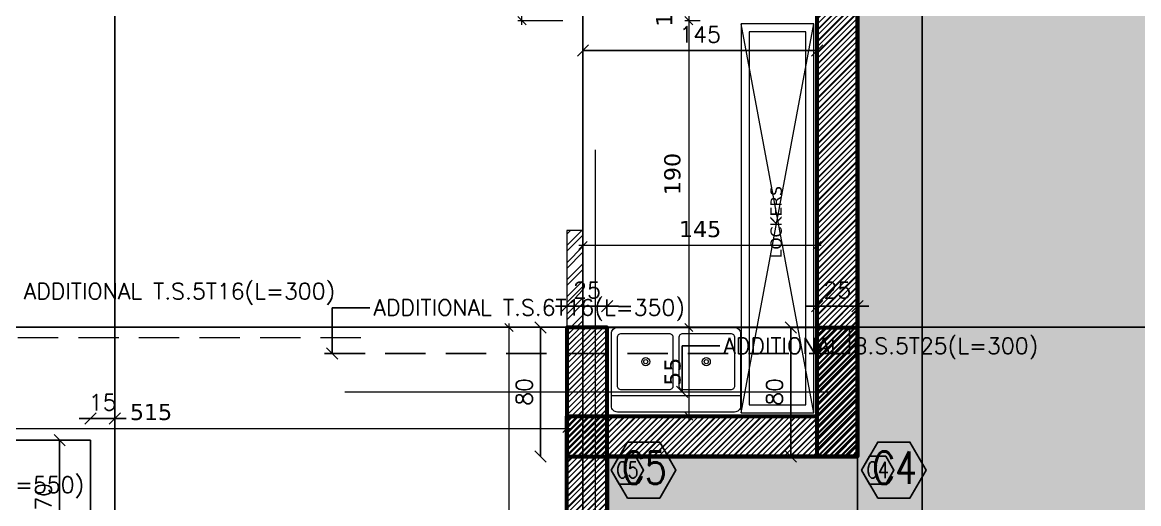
# Model space of a CAD drawing. Header units: inches. Extents: x -48 to 777, y -156 to 510.
# Drawn here: x 601.95 to 608.87, y 142.76 to 145.75 of the extents above; entities that cross this region are included whole.
import ezdxf
from ezdxf.enums import TextEntityAlignment as Align

# ---------------------------------------------------------------- set-up
doc = ezdxf.new("R2010")
doc.units = ezdxf.units.IN
doc.header["$MEASUREMENT"] = 0
doc.set_wipeout_variables(frame=1)
doc.linetypes.add('ACAD_ISO10W100', pattern=[18, 12, -3, 0, -3])
doc.linetypes.add('HIDDEN', pattern=[0.375, 0.25, -0.125])
doc.layers.get('Defpoints').update_dxf_attribs({"lineweight": 5})
for name, color, linetype, lineweight in [('A-AXIS ST', 251, 'ACAD_ISO10W100', 5), ('A-DIM', 9, 'Continuous', 5), ('A-HIDDEN', 254, 'HIDDEN', 5), ('A-LEVELS', 139, 'Continuous', 20), ('A-LIMIT LOT', 235, 'ACAD_ISO10W100', 20), ('A-PILLARS', 1, 'Continuous', 60), ('A-SANITARY', 120, 'Continuous', 5), ('A-TEXT', 50, 'Continuous', 15), ('H-PILLARS', 61, 'Continuous', 5), ('H-WALLS', 51, 'Continuous', 5), ('modificat', 127, 'Continuous', 15), ('str-col-dimension', 6, 'Continuous', 50), ('str-raft-bottom', 1, 'Continuous', 5), ('str-raft-top', 1, 'Continuous', 5)]:
    doc.layers.add(name, color=color, linetype=linetype, lineweight=lineweight)
doc.layers.add('HH-DARK GREY', color=7, linetype='Continuous', lineweight=5, true_color=0x404040)
for name, color, linetype in [('Str-Axes', 8, 'Continuous'), ('str-basement2', 5, 'Continuous'), ('str-col-hatch', 8, 'Continuous'), ('str-COL-TAG-100', 1, 'Continuous'), ('str-COL-TAG-50', 7, 'Continuous'), ('str-columns', 3, 'Continuous'), ('str-raft', 5, 'Continuous'), ('str-slab-top', 1, 'Continuous'), ('str-sunken-slabs', 5, 'Continuous'), ('str-walls', 5, 'Continuous')]:
    doc.layers.add(name, color=color, linetype=linetype)
doc.styles.add('ROMAN', font='ROMANS.SHX')
doc.styles.add('ROMAND', font='verdana.ttf')
doc.styles.add('ROMANS', font='romans__.ttf', dxfattribs={"height": 0.14})
doc.dimstyles.new('M-1.50', dxfattribs={"dimtxt": 0.1, "dimasz": 0.05, "dimexe": 0.025, "dimexo": 0.025, "dimgap": 0.05, "dimtad": 1, "dimlfac": 100, "dimrnd": 0.5, "dimzin": 9, "dimdsep": 46, "dimtxsty": 'ROMAND', "dimblk": 'OBLIQUE', "dimcen": 1, "dimdle": 0.025, "dimclrd": 256, "dimclre": 256, "dimclrt": 2, "dimadec": 0, "dimazin": 0, "dimtfac": 0.666667, "dimtmove": 2, "dimatfit": 3, "dimfxl": 0.04, "dimtolj": 1, "dimtzin": 5, "dimlwd": -1, "dimlwe": -1, "dimarcsym": 0})
doc.dimstyles.new('structure', dxfattribs={"dimtxt": 0.1, "dimasz": 0.07, "dimexe": 0.18, "dimexo": 1, "dimgap": 0.05, "dimtad": 1, "dimdec": 1, "dimlfac": 100, "dimrnd": 0.5, "dimdsep": 46, "dimtxsty": 'ROMAN', "dimblk1": 'OBLIQUE', "dimblk2": 'OBLIQUE', "dimsah": 1, "dimcen": 0.009, "dimse1": 1, "dimse2": 1, "dimclrd": 4, "dimclre": 9, "dimclrt": 1, "dimadec": 0, "dimazin": 0, "dimtfac": 0.066667, "dimtdec": 1, "dimtix": 1, "dimtmove": 2, "dimatfit": 3, "dimldrblk": 'OBLIQUE', "dimfxl": 0.18, "dimtolj": 1, "dimarcsym": 0})
pattern_1 = [(45, (4e-09, -99), (-0.035355339, 0.035355339), [])]

# ---------------------------------------------------------------- blocks, each defined once
blk = doc.blocks.new('LOT 688  TOPOGRAPHIC PLAN')
at = {"layer": 'A-LEVELS', "linetype": 'Continuous'}
blk.add_lwpolyline([(-315977.76717, -27912.15327), (-315977.30894, -27911.71444), (-315976.84202, -27911.34531), (-315976.59514, -27911.21969), (-315976.33391, -27911.15073), (-315976.05686, -27911.14126), (-315975.76695, -27911.17638), (-315974.54739, -27911.42916), (-315973.94458, -27911.41766), (-315973.35501, -27911.29364), (-315972.19755, -27910.89256), (-315971.62067, -27910.70773), (-315971.03901, -27910.59488), (-315970.44815, -27910.59939), (-315969.84858, -27910.71402), (-315969.24898, -27910.84433), (-315968.65878, -27910.8877), (-315968.37015, -27910.84475), (-315968.08543, -27910.75565), (-315967.50844, -27910.56673), (-315966.36561, -27910.21319), (-315965.846, -27909.96082)], dxfattribs=at)
at = {"linetype": 'Continuous'}
blk.add_wipeout([(-315996.80172, -27893.57917), (-315969.32038, -27896.23659), (-315969.32038, -27930.53073), (-315964.08799, -27936.87852), (-315964.6636, -27941.43051), (-315970.22923, -27937.16678), (-315985.1164, -27950.2257)], dxfattribs=at).dxf.layer = 'A-LIMIT LOT'
at = {"layer": 'A-HIDDEN', "linetype": 'ACAD_ISO10W100', "ltscale": 0.05}
blk.add_lwpolyline([(-315992.30527, -27900.52725), (-315983.21966, -27944.57125), (-315970.69258, -27933.58259), (-315972.32038, -27931.60779), (-315972.32038, -27902.3323)], close=True, dxfattribs=at)
blk = doc.blocks.new('_Oblique')
at = {"color": 0, "linetype": 'ByBlock', "lineweight": -2}
blk.add_line((-0.5, -0.5), (0.5, 0.5), dxfattribs=at)
blk = doc.blocks.new('*D1124')
at = {"layer": 'A-DIM', "transparency": 16777216}
for p, q in [((604.9685, 143.8819), (604.9685, 129.8319)), ((605.3018, 143.8569), (604.9435, 143.8569)), ((605.3018, 129.8569), (604.9435, 129.8569))]:
    blk.add_line(p, q, dxfattribs=at)
at = {"layer": 'Defpoints', "color": 0, "transparency": 16777216}
for p in [(605.3268, 143.8569), (604.9685, 129.8569), (605.3268, 129.8569)]:
    blk.add_point(p, dxfattribs=at)
at = {"layer": 'A-DIM', "transparency": 16777216, "xscale": 0.05, "yscale": 0.05, "zscale": 0.05}
for p, rotation in [((604.9685, 143.8569), 90), ((604.9685, 129.8569), 270)]:
    blk.add_blockref('_Oblique', p, dxfattribs=dict(at, rotation=rotation))
at = {"layer": 'A-DIM', "color": 2, "transparency": 16777216, "insert": (604.8665, 136.8569), "char_height": 0.1, "attachment_point": 5, "rotation": 90, "style": 'ROMAND'}
blk.add_mtext('\\A1;1400', dxfattribs=at)
blk = doc.blocks.new('*D1112')
at = {"layer": 'A-DIM', "transparency": 16777216}
for p, q in [((606.9018, 144.3645), (605.4018, 144.3645)), ((605.4268, 144.1819), (605.4268, 144.3895)), ((606.8768, 143.8819), (606.8768, 144.3895))]:
    blk.add_line(p, q, dxfattribs=at)
at = {"layer": 'Defpoints', "color": 0, "transparency": 16777216}
for p in [(605.4268, 144.3645), (605.4268, 144.1569), (606.8768, 143.8569)]:
    blk.add_point(p, dxfattribs=at)
at = {"layer": 'A-DIM', "transparency": 16777216, "xscale": 0.05, "yscale": 0.05, "zscale": 0.05, "rotation": 180}
blk.add_blockref('_Oblique', (605.4268, 144.3645), dxfattribs=at)
at = {"layer": 'A-DIM', "transparency": 16777216, "xscale": 0.05, "yscale": 0.05, "zscale": 0.05}
blk.add_blockref('_Oblique', (606.8768, 144.3645), dxfattribs=at)
at = {"layer": 'A-DIM', "color": 2, "transparency": 16777216, "insert": (606.1518, 144.4657), "char_height": 0.1, "attachment_point": 5, "style": 'ROMAND'}
blk.add_mtext('\\A1;145', dxfattribs=at)
blk = doc.blocks.new('*D1155')
at = {"layer": 'A-DIM', "transparency": 16777216}
for p, q in [((605.1518, 147.3584), (605.024, 147.3584)), ((605.049, 145.7334), (605.049, 147.3834)), ((605.3018, 145.7584), (605.024, 145.7584))]:
    blk.add_line(p, q, dxfattribs=at)
at = {"layer": 'Defpoints', "color": 0, "transparency": 16777216}
for p in [(605.049, 147.3584), (605.1768, 147.3584), (605.3268, 145.7584)]:
    blk.add_point(p, dxfattribs=at)
at = {"layer": 'A-DIM', "transparency": 16777216, "xscale": 0.05, "yscale": 0.05, "zscale": 0.05}
for p, rotation in [((605.049, 147.3584), 90), ((605.049, 145.7584), 270)]:
    blk.add_blockref('_Oblique', p, dxfattribs=dict(at, rotation=rotation))
at = {"layer": 'A-DIM', "color": 2, "transparency": 16777216, "insert": (604.947, 146.5584), "char_height": 0.1, "attachment_point": 5, "rotation": 90, "style": 'ROMAND'}
blk.add_mtext('\\A1;160', dxfattribs=at)
blk = doc.blocks.new('*D1147')
at = {"layer": 'A-DIM', "transparency": 16777216}
for p, q in [((600.1768, 143.6319), (600.1768, 143.2055)), ((605.3268, 143.2819), (605.3268, 143.2055)), ((600.1518, 143.2305), (605.3518, 143.2305))]:
    blk.add_line(p, q, dxfattribs=at)
at = {"layer": 'Defpoints', "color": 0, "transparency": 16777216}
for p in [(600.1768, 143.6569), (605.3268, 143.3069), (605.3268, 143.2305)]:
    blk.add_point(p, dxfattribs=at)
at = {"layer": 'A-DIM', "transparency": 16777216, "xscale": 0.05, "yscale": 0.05, "zscale": 0.05, "rotation": 180}
blk.add_blockref('_Oblique', (600.1768, 143.2305), dxfattribs=at)
at = {"layer": 'A-DIM', "transparency": 16777216, "xscale": 0.05, "yscale": 0.05, "zscale": 0.05}
blk.add_blockref('_Oblique', (605.3268, 143.2305), dxfattribs=at)
at = {"layer": 'A-DIM', "color": 2, "transparency": 16777216, "insert": (602.7518, 143.3317), "char_height": 0.1, "attachment_point": 5, "style": 'ROMAND'}
blk.add_mtext('\\A1;515', dxfattribs=at)
blk = doc.blocks.new('gchxfd')
blk.add_line((330.5257, -18.6103), (330.5257, -17.8103))
for points in [[(330.4632, -18.6103, -0.414214), (330.4257, -18.5728), (330.4257, -17.8478, -0.414214), (330.4632, -17.8103), (330.9132, -17.8103, -0.414214), (330.9507, -17.8478), (330.9507, -18.5728, -0.414214), (330.9132, -18.6103)], [(330.5882, -18.1916, -0.414214), (330.5632, -18.1666), (330.5632, -17.8728, -0.414214), (330.5882, -17.8478), (330.8882, -17.8478, -0.414214), (330.9132, -17.8728), (330.9132, -18.1666, -0.414214), (330.8882, -18.1916)], [(330.7132, -18.0228, -1), (330.7632, -18.0228, -1)], [(330.7257, -18.0228, -1), (330.7507, -18.0228, -1)], [(330.5882, -18.5728, -0.414214), (330.5632, -18.5478), (330.5632, -18.2541, -0.414214), (330.5882, -18.2291), (330.8882, -18.2291, -0.414214), (330.9132, -18.2541), (330.9132, -18.5478, -0.414214), (330.8882, -18.5728)], [(330.7132, -18.3978, -1), (330.7632, -18.3978, -1)], [(330.7257, -18.3978, -1), (330.7507, -18.3978, -1)]]:
    blk.add_lwpolyline(points, format="xyb", close=True)
blk = doc.blocks.new('*D1157')
at = {"layer": 'A-DIM', "transparency": 16777216}
for p, q in [((606.0829, 145.8584), (606.0829, 145.9084)), ((606.1718, 145.8584), (606.0579, 145.8584)), ((606.0829, 145.8584), (606.0829, 145.7584)), ((606.1518, 145.7584), (606.0579, 145.7584)), ((606.0829, 145.7584), (606.0829, 145.7084))]:
    blk.add_line(p, q, dxfattribs=at)
at = {"layer": 'Defpoints', "color": 0, "transparency": 16777216}
for p in [(606.1968, 145.8584), (606.0829, 145.7584), (606.1768, 145.7584)]:
    blk.add_point(p, dxfattribs=at)
at = {"layer": 'A-DIM', "transparency": 16777216, "xscale": 0.05, "yscale": 0.05, "zscale": 0.05}
for p, rotation in [((606.0829, 145.8584), 270), ((606.0829, 145.7584), 90)]:
    blk.add_blockref('_Oblique', p, dxfattribs=dict(at, rotation=rotation))
at = {"layer": 'A-DIM', "color": 2, "transparency": 16777216, "insert": (605.9308, 145.8084), "char_height": 0.1, "attachment_point": 5, "rotation": 90, "style": 'ROMAND'}
blk.add_mtext('\\A1;10', dxfattribs=at)
blk = doc.blocks.new('*D1158')
at = {"layer": 'A-DIM', "transparency": 16777216}
for p, q in [((606.1518, 145.7584), (606.0579, 145.7584)), ((606.0829, 145.7834), (606.0829, 143.8319)), ((606.1562, 143.8569), (606.0579, 143.8569))]:
    blk.add_line(p, q, dxfattribs=at)
at = {"layer": 'Defpoints', "color": 0, "transparency": 16777216}
for p in [(606.1768, 145.7584), (606.0829, 143.8569), (606.1812, 143.8569)]:
    blk.add_point(p, dxfattribs=at)
at = {"layer": 'A-DIM', "transparency": 16777216, "xscale": 0.05, "yscale": 0.05, "zscale": 0.05}
for p, rotation in [((606.0829, 145.7584), 90), ((606.0829, 143.8569), 270)]:
    blk.add_blockref('_Oblique', p, dxfattribs=dict(at, rotation=rotation))
at = {"layer": 'A-DIM', "color": 2, "transparency": 16777216, "insert": (605.9808, 144.8077), "char_height": 0.1, "attachment_point": 5, "rotation": 90, "style": 'ROMAND'}
blk.add_mtext('\\A1;190', dxfattribs=at)
blk = doc.blocks.new('*D1159')
at = {"layer": 'A-DIM', "transparency": 16777216}
for p, q in [((606.0829, 143.8819), (606.0829, 143.2819)), ((606.1562, 143.8569), (606.0579, 143.8569)), ((606.146, 143.3069), (606.0579, 143.3069))]:
    blk.add_line(p, q, dxfattribs=at)
at = {"layer": 'Defpoints', "color": 0, "transparency": 16777216}
for p in [(606.1812, 143.8569), (606.0829, 143.3069), (606.171, 143.3069)]:
    blk.add_point(p, dxfattribs=at)
at = {"layer": 'A-DIM', "transparency": 16777216, "xscale": 0.05, "yscale": 0.05, "zscale": 0.05}
for p, rotation in [((606.0829, 143.8569), 90), ((606.0829, 143.3069), 270)]:
    blk.add_blockref('_Oblique', p, dxfattribs=dict(at, rotation=rotation))
at = {"layer": 'A-DIM', "color": 2, "transparency": 16777216, "insert": (605.9819, 143.5819), "char_height": 0.1, "attachment_point": 5, "rotation": 90, "style": 'ROMAND'}
blk.add_mtext('\\A1;55', dxfattribs=at)
blk = doc.blocks.new('AXIS')
at = {"layer": 'A-AXIS ST', "ltscale": 0.1}
for p, q in [((647.01853, 296.91777), (647.01853, 336.01919)), ((649.91853, 296.91777), (649.91853, 336.01919)), ((651.61853, 296.91777), (651.61853, 336.01919)), ((657.61853, 319.06933), (627.81853, 319.06933))]:
    blk.add_line(p, q, dxfattribs=at)
blk = doc.blocks.new('tags')
at = {"layer": 'str-COL-TAG-100', "color": 2}
blk.add_lwpolyline([(0.125, -0.2616), (0.325, -0.2616), (0.425, -0.0884), (0.325, 0.0848), (0.125, 0.0848), (0.025, -0.0884)], close=True, dxfattribs=at)
at = {"layer": 'str-COL-TAG-50', "color": 2}
blk.add_lwpolyline([(0.075, -0.175), (0.175, -0.175), (0.225, -0.0884), (0.175, -0.0018), (0.075, -0.0018), (0.025, -0.0884)], close=True, dxfattribs=at)
at = {"layer": 'str-COL-TAG-100', "color": 1, "style": 'ROMANS', "width": 0.699426}
blk.add_attdef('NUMBER', text='', height=0.2, dxfattribs=at).set_placement((0.0918, -0.1741), (0.3679, -0.1741), align=Align.FIT)
at = {"layer": 'str-COL-TAG-50', "color": 1, "style": 'ROMANS', "width": 0.697102}
blk.add_attdef('NUMBER', text='', height=0.1, dxfattribs=at).set_placement((0.0562, -0.1375), (0.1938, -0.1375), align=Align.FIT)
blk = doc.blocks.new('*D1932')
at = {"layer": 'Defpoints', "color": 0, "transparency": 16777216}
for p in [(605.4268, 145.8584), (606.8768, 145.8584), (606.8768, 145.5731)]:
    blk.add_point(p, dxfattribs=at)
at = {"layer": 'str-raft', "color": 4, "lineweight": -2, "transparency": 16777216}
blk.add_line((605.4268, 145.5731), (606.8768, 145.5731), dxfattribs=at)
at = {"layer": 'str-raft', "color": 4, "lineweight": -2, "transparency": 16777216, "xscale": 0.07, "yscale": 0.07, "zscale": 0.07, "rotation": 180}
blk.add_blockref('_Oblique', (605.4268, 145.5731), dxfattribs=at)
at = {"layer": 'str-raft', "color": 4, "lineweight": -2, "transparency": 16777216, "xscale": 0.07, "yscale": 0.07, "zscale": 0.07}
blk.add_blockref('_Oblique', (606.8768, 145.5731), dxfattribs=at)
at = {"layer": 'str-raft', "color": 1, "transparency": 16777216, "insert": (606.1518, 145.6731), "char_height": 0.1, "attachment_point": 5, "style": 'ROMAN'}
blk.add_mtext('\\A1;145', dxfattribs=at)
blk = doc.blocks.new('*D1896')
at = {"layer": 'Defpoints', "color": 0, "transparency": 16777216}
for p in [(605.1631, 143.8569), (605.3268, 143.8569), (605.3268, 143.0569)]:
    blk.add_point(p, dxfattribs=at)
at = {"layer": 'str-col-dimension', "color": 4, "lineweight": -2, "transparency": 16777216}
blk.add_line((605.1631, 143.0569), (605.1631, 143.8569), dxfattribs=at)
at = {"layer": 'str-col-dimension', "color": 4, "lineweight": -2, "transparency": 16777216, "xscale": 0.07, "yscale": 0.07, "zscale": 0.07}
for p, rotation in [((605.1631, 143.8569), 90), ((605.1631, 143.0569), 270)]:
    blk.add_blockref('_Oblique', p, dxfattribs=dict(at, rotation=rotation))
at = {"layer": 'str-col-dimension', "color": 1, "transparency": 16777216, "insert": (605.0631, 143.4569), "char_height": 0.1, "attachment_point": 5, "rotation": 90, "style": 'ROMAN'}
blk.add_mtext('\\A1;80', dxfattribs=at)
blk = doc.blocks.new('*D1897')
at = {"layer": 'Defpoints', "color": 0, "transparency": 16777216}
for p in [(605.5768, 143.9877), (605.3268, 143.8569), (605.5768, 143.8569)]:
    blk.add_point(p, dxfattribs=at)
at = {"layer": 'str-col-dimension', "color": 4, "lineweight": -2, "transparency": 16777216}
for p, q in [((605.3268, 143.9877), (605.2568, 143.9877)), ((605.3268, 143.9877), (605.5768, 143.9877)), ((605.5768, 143.9877), (605.6468, 143.9877))]:
    blk.add_line(p, q, dxfattribs=at)
at = {"layer": 'str-col-dimension', "color": 4, "lineweight": -2, "transparency": 16777216, "xscale": 0.07, "yscale": 0.07, "zscale": 0.07}
blk.add_blockref('_Oblique', (605.3268, 143.9877), dxfattribs=at)
at = {"layer": 'str-col-dimension', "color": 4, "lineweight": -2, "transparency": 16777216, "xscale": 0.07, "yscale": 0.07, "zscale": 0.07, "rotation": 180}
blk.add_blockref('_Oblique', (605.5768, 143.9877), dxfattribs=at)
at = {"layer": 'str-col-dimension', "color": 1, "transparency": 16777216, "insert": (605.4518, 144.0877), "char_height": 0.1, "attachment_point": 5, "style": 'ROMAN'}
blk.add_mtext('\\A1;25', dxfattribs=at)
blk = doc.blocks.new('*D1898')
at = {"layer": 'Defpoints', "color": 0, "transparency": 16777216}
for p in [(606.7131, 143.8569), (606.8768, 143.8569), (606.8768, 143.0569)]:
    blk.add_point(p, dxfattribs=at)
at = {"layer": 'str-col-dimension', "color": 4, "lineweight": -2, "transparency": 16777216}
blk.add_line((606.7131, 143.0569), (606.7131, 143.8569), dxfattribs=at)
at = {"layer": 'str-col-dimension', "color": 4, "lineweight": -2, "transparency": 16777216, "xscale": 0.07, "yscale": 0.07, "zscale": 0.07}
for p, rotation in [((606.7131, 143.8569), 90), ((606.7131, 143.0569), 270)]:
    blk.add_blockref('_Oblique', p, dxfattribs=dict(at, rotation=rotation))
at = {"layer": 'str-col-dimension', "color": 1, "transparency": 16777216, "insert": (606.6131, 143.4569), "char_height": 0.1, "attachment_point": 5, "rotation": 90, "style": 'ROMAN'}
blk.add_mtext('\\A1;80', dxfattribs=at)
blk = doc.blocks.new('*D1899')
at = {"layer": 'Defpoints', "color": 0, "transparency": 16777216}
for p in [(607.1268, 143.9877), (606.8768, 143.8569), (607.1268, 143.8569)]:
    blk.add_point(p, dxfattribs=at)
at = {"layer": 'str-col-dimension', "color": 4, "lineweight": -2, "transparency": 16777216}
for p, q in [((606.8768, 143.9877), (606.8068, 143.9877)), ((606.8768, 143.9877), (607.1268, 143.9877)), ((607.1268, 143.9877), (607.1968, 143.9877))]:
    blk.add_line(p, q, dxfattribs=at)
at = {"layer": 'str-col-dimension', "color": 4, "lineweight": -2, "transparency": 16777216, "xscale": 0.07, "yscale": 0.07, "zscale": 0.07}
blk.add_blockref('_Oblique', (606.8768, 143.9877), dxfattribs=at)
at = {"layer": 'str-col-dimension', "color": 4, "lineweight": -2, "transparency": 16777216, "xscale": 0.07, "yscale": 0.07, "zscale": 0.07, "rotation": 180}
blk.add_blockref('_Oblique', (607.1268, 143.9877), dxfattribs=at)
at = {"layer": 'str-col-dimension', "color": 1, "transparency": 16777216, "insert": (607.0018, 144.0877), "char_height": 0.1, "attachment_point": 5, "style": 'ROMAN'}
blk.add_mtext('\\A1;25', dxfattribs=at)
blk = doc.blocks.new('*D1959')
at = {"layer": 'Defpoints', "color": 0, "transparency": 16777216}
for p in [(602.5268, 143.2922), (602.3768, 143.1569), (602.5268, 143.1569)]:
    blk.add_point(p, dxfattribs=at)
at = {"layer": 'str-sunken-slabs', "color": 4, "lineweight": -2, "transparency": 16777216}
for p, q in [((602.3768, 143.2922), (602.3068, 143.2922)), ((602.3768, 143.2922), (602.5268, 143.2922)), ((602.5268, 143.2922), (602.5968, 143.2922))]:
    blk.add_line(p, q, dxfattribs=at)
at = {"layer": 'str-sunken-slabs', "color": 4, "lineweight": -2, "transparency": 16777216, "xscale": 0.07, "yscale": 0.07, "zscale": 0.07}
blk.add_blockref('_Oblique', (602.3768, 143.2922), dxfattribs=at)
at = {"layer": 'str-sunken-slabs', "color": 4, "lineweight": -2, "transparency": 16777216, "xscale": 0.07, "yscale": 0.07, "zscale": 0.07, "rotation": 180}
blk.add_blockref('_Oblique', (602.5268, 143.2922), dxfattribs=at)
at = {"layer": 'str-sunken-slabs', "color": 1, "transparency": 16777216, "insert": (602.4518, 143.3922), "char_height": 0.1, "attachment_point": 5, "style": 'ROMAN'}
blk.add_mtext('\\A1;15', dxfattribs=at)
blk = doc.blocks.new('*D1960')
at = {"layer": 'Defpoints', "color": 0, "transparency": 16777216}
for p in [(602.3768, 143.1569), (602.1859, 142.4569), (602.3768, 142.4569)]:
    blk.add_point(p, dxfattribs=at)
at = {"layer": 'str-sunken-slabs', "color": 4, "lineweight": -2, "transparency": 16777216}
blk.add_line((602.1859, 143.1569), (602.1859, 142.4569), dxfattribs=at)
at = {"layer": 'str-sunken-slabs', "color": 4, "lineweight": -2, "transparency": 16777216, "xscale": 0.07, "yscale": 0.07, "zscale": 0.07}
for p, rotation in [((602.1859, 143.1569), 90), ((602.1859, 142.4569), 270)]:
    blk.add_blockref('_Oblique', p, dxfattribs=dict(at, rotation=rotation))
at = {"layer": 'str-sunken-slabs', "color": 1, "transparency": 16777216, "insert": (602.0859, 142.8069), "char_height": 0.1, "attachment_point": 5, "rotation": 90, "style": 'ROMAN'}
blk.add_mtext('\\A1;70', dxfattribs=at)

msp = doc.modelspace()

# ---------------------------------------------------------------- block references
at = {"layer": 'A-TEXT'}
msp.add_blockref('LOT 688  TOPOGRAPHIC PLAN', (316579.44716, 28057.10823), dxfattribs=at)

# ---------------------------------------------------------------- next in the draw order: hatches: boundary and pattern name
at = {"layer": 'H-PILLARS'}
h = msp.add_hatch(dxfattribs=at)
h.set_pattern_fill('ANSI31', color=256, scale=0.2, angle=90)
h.set_pattern_definition([(135, (-143.491753, -175.210882), (-0.0176776695, -0.0176776695), [])])
edge = h.paths.add_edge_path()
edge.add_line((600.92678, 129.60688), (600.92678, 129.15688))
edge.add_arc((604.37678, 129.15688), 3.45, 180, 270)
edge.add_line((604.37678, 125.70688), (610.77962, 125.70688))
edge.add_line((610.77962, 125.70688), (610.07678, 126.55955))
edge.add_line((610.07678, 126.55955), (610.07678, 160.87647))
edge.add_line((610.07678, 160.87647), (609.87678, 160.89581))
edge.add_line((609.87678, 160.89581), (609.87678, 126.48774))
edge.add_line((609.87678, 126.48774), (610.35557, 125.90688))
edge.add_line((610.35557, 125.90688), (604.37678, 125.90688))
edge.add_arc((604.37678, 129.15688), 3.25, 180, 270, ccw=False)
edge.add_line((601.12678, 129.15688), (601.12678, 129.60688))
edge.add_line((601.12678, 129.60688), (600.92678, 129.60688))
h = msp.add_hatch(dxfattribs=at)
h.set_pattern_fill('ANSI31', color=256, scale=0.2)
h.paths.add_polyline_path([(589.72677, 154.80868), (589.72677, 155.05861), (603.56644, 155.05831), (603.57678, 154.90847), (605.42678, 154.90827), (605.42678, 147.60861), (607.12678, 147.60861), (607.12678, 143.05688), (605.57678, 143.05688), (605.57678, 129.60688), (600.92678, 129.60688), (600.92678, 129.85688), (605.32678, 129.85688), (605.32678, 143.30688), (606.87678, 143.30688), (606.87678, 147.35845), (605.17678, 147.35845), (605.17685, 154.65849), (603.32679, 154.65851), (603.32678, 154.80842)])
at = {"layer": 'H-PILLARS', "linetype": 'Continuous'}
h = msp.add_hatch(dxfattribs=at)
h.set_pattern_fill('ANSI31', color=256, scale=0.2)
h.set_pattern_definition([(45, (47.470193, -169.60263), (-0.0176776695, 0.0176776695), [])])
h.paths.add_polyline_path([(605.32678, 143.05688), (605.57678, 143.05688), (605.57678, 143.85688), (605.32678, 143.85688)])
h = msp.add_hatch(dxfattribs=at)
h.set_pattern_fill('ANSI31', color=256, scale=0.2)
h.set_pattern_definition([(45, (61.508247, -169.60263), (-0.0176776695, 0.0176776695), [])])
h.paths.add_polyline_path([(607.12678, 143.05688), (606.87678, 143.05688), (606.87678, 143.85688), (607.12678, 143.85688)])
at = {"layer": 'H-WALLS'}
h = msp.add_hatch(dxfattribs=at)
h.set_pattern_fill('ANSI32', color=256, scale=0.2)
h.paths.add_polyline_path([(605.42678, 144.45688), (605.32678, 144.45688), (605.32678, 143.85688), (605.42678, 143.85688)])
at = {"layer": 'HH-DARK GREY'}
h = msp.add_hatch(dxfattribs=at)
h.set_pattern_fill('EARTH', color=256, scale=2)
h.set_pattern_definition([(0, (-242.49175, -174.7109), (0.5, 0.5), [0.5, -0.5]), (0, (-242.49175, -174.5234), (0.5, 0.5), [0.5, -0.5]), (0, (-242.49175, -174.3359), (0.5, 0.5), [0.5, -0.5]), (90, (-242.42925, -174.2734), (-0.5, 0.5), [0.5, -0.5]), (90, (-242.24175, -174.2734), (-0.5, 0.5), [0.5, -0.5]), (90, (-242.05425, -174.2734), (-0.5, 0.5), [0.5, -0.5])])
edge = h.paths.add_edge_path()
edge.add_line((589.47678, 155.05845), (589.47678, 148.30845))
edge.add_line((589.47678, 148.30845), (589.97678, 148.30845))
edge.add_line((589.97678, 148.30845), (589.97678, 143.05688))
edge.add_line((589.97678, 143.05688), (592.77678, 143.05688))
edge.add_line((592.77678, 143.05688), (592.77678, 129.60688))
edge.add_line((592.77678, 129.60688), (597.22678, 129.60688))
edge.add_line((597.22678, 129.60688), (597.22678, 125.90688))
edge.add_line((597.22678, 125.90688), (590.66159, 125.90688))
edge.add_line((590.66159, 125.90688), (582.9059, 163.50387))
edge.add_line((582.9059, 163.50387), (609.87678, 160.89581))
edge.add_line((609.87678, 160.89581), (609.87678, 126.48774))
edge.add_line((609.87678, 126.48774), (610.35557, 125.90688))
edge.add_line((610.35557, 125.90688), (604.37678, 125.90688))
edge.add_arc((604.37678, 129.15688), 3.25, 180, 270, ccw=False)
edge.add_line((601.12678, 129.15688), (601.12678, 129.60688))
edge.add_line((601.12678, 129.60688), (605.57678, 129.60688))
edge.add_line((605.57678, 129.60688), (605.57678, 143.05688))
edge.add_line((605.57678, 143.05688), (607.12678, 143.05688))
edge.add_line((607.12678, 143.05688), (607.12678, 147.60861))
edge.add_line((607.12678, 147.60861), (605.42678, 147.60861))
edge.add_line((605.42678, 147.60861), (605.4268, 154.90849))
edge.add_line((605.4268, 154.90849), (603.57164, 154.90845))
edge.add_line((603.57164, 154.90845), (603.57158, 155.05832))
edge.add_line((603.57158, 155.05832), (589.47678, 155.05853))
edge.add_line((589.47678, 155.05853), (589.47678, 154.98002))
edge.add_line((589.47678, 154.98002), (589.47678, 155.05845))
at = {"layer": 'str-col-hatch'}
h = msp.add_hatch(dxfattribs=at)
h.set_pattern_fill('ANSI31', color=256, scale=0.4)
h.set_pattern_definition([(45, (-90.80302, 92.347635), (-0.035355339, 0.035355339), [])])
h.paths.add_polyline_path([(605.32678, 143.85688), (605.32678, 143.05688), (605.57678, 143.05688), (605.57678, 143.85688)])
h = msp.add_hatch(dxfattribs=at)
h.set_pattern_fill('ANSI31', color=256, scale=0.4)
h.set_pattern_definition([(45, (-89.25302, 92.347635), (-0.035355339, 0.035355339), [])])
h.paths.add_polyline_path([(606.87678, 143.85688), (606.87678, 143.05688), (607.12678, 143.05688), (607.12678, 143.85688)])
at = {"layer": 'str-walls'}
h = msp.add_hatch(dxfattribs=at)
h.set_pattern_fill('ANSI31', color=8, scale=0.4)
h.set_pattern_definition(pattern_1)
edge = h.paths.add_edge_path()
edge.add_line((600.92678, 129.60688), (600.92678, 129.15688))
edge.add_arc((604.37678, 129.15688), 3.45, 180, 270)
edge.add_line((604.37678, 125.70688), (610.77962, 125.70688))
edge.add_line((610.77962, 125.70688), (610.07678, 126.55955))
edge.add_line((610.07678, 126.55955), (610.07678, 160.87647))
edge.add_line((610.07678, 160.87647), (609.87678, 160.89581))
edge.add_line((609.87678, 160.89581), (609.87678, 126.48774))
edge.add_line((609.87678, 126.48774), (610.35557, 125.90688))
edge.add_line((610.35557, 125.90688), (604.37678, 125.90688))
edge.add_arc((604.37678, 129.15688), 3.25, 180, 270, ccw=False)
edge.add_line((601.12678, 129.15688), (601.12678, 129.60688))
edge.add_line((601.12678, 129.60688), (600.92678, 129.60688))
h = msp.add_hatch(dxfattribs=at)
h.set_pattern_fill('ANSI31', color=8, scale=0.4)
h.set_pattern_definition(pattern_1)
h.paths.add_polyline_path([(604.77678, 129.60688), (604.77678, 129.85688), (601.72678, 129.85688), (601.72678, 129.60688)])
h.paths.add_polyline_path([(605.57678, 134.65688), (605.32678, 134.65688), (605.32678, 129.85688), (605.57678, 129.85688)])
h.paths.add_polyline_path([(605.57678, 140.05688), (605.32678, 140.05688), (605.32678, 135.45688), (605.57678, 135.45688)])
h.paths.add_polyline_path([(605.57678, 140.85688), (605.57678, 143.05688), (605.32678, 143.05688), (605.32678, 140.85688)])
h.paths.add_polyline_path([(606.87678, 143.05688), (606.87678, 143.30688), (605.57678, 143.30688), (605.57678, 143.05688)])
h.paths.add_polyline_path([(607.12678, 146.80861), (606.87678, 146.80861), (606.87678, 143.85688), (607.12678, 143.85688)])
h.paths.add_polyline_path([(605.42678, 147.60861), (605.42678, 147.35845), (606.87678, 147.35845), (606.87678, 147.60861)])
h.paths.add_polyline_path([(605.42678, 152.40855), (605.17683, 152.40855), (605.17679, 148.55845), (605.42678, 148.55845)])
h.paths.add_polyline_path([(605.42678, 154.25831), (605.17685, 154.25831), (605.17684, 153.20855), (605.42678, 153.20855)])
h.paths.add_polyline_path([(603.32678, 155.05831), (603.32678, 154.80845), (602.52678, 154.80845), (602.52678, 155.05832), (599.57678, 155.05836), (599.57678, 154.80843), (603.32678, 154.80842), (603.32679, 154.65851), (605.17679, 154.65849), (605.17679, 154.9083), (603.57678, 154.90847), (603.56644, 155.05831)])

# ---------------------------------------------------------------- next in the draw order: linework, layer by layer
at = {"layer": 'A-DIM'}
msp.add_lwpolyline([(605.42678, 144.45688), (605.32678, 144.45688), (605.32678, 143.85688), (605.42678, 143.85688)], close=True, dxfattribs=at)
at = {"layer": 'A-PILLARS'}
msp.add_lwpolyline([(609.87678, 160.89581), (609.87678, 126.48774), (610.35557, 125.90688), (604.37678, 125.90688, -0.4142136), (601.12678, 129.15688), (601.12678, 129.60688), (605.57678, 129.60688), (605.57678, 143.05688), (607.12678, 143.05688), (607.12678, 147.60861), (605.42678, 147.60861), (605.4268, 154.90849), (603.57164, 154.90845), (603.57158, 155.05832), (589.47678, 155.05853), (589.47678, 154.98002), (589.47678, 155.05845)], format="xyb", dxfattribs=at)
for points in [[(589.72677, 154.80868), (589.72677, 155.05861), (603.56644, 155.05831), (603.57678, 154.90847), (605.42678, 154.90827), (605.42678, 147.60861), (607.12678, 147.60861), (607.12678, 143.05688), (605.57678, 143.05688), (605.57678, 129.60688), (600.92678, 129.60688), (600.92678, 129.85688), (605.32678, 129.85688), (605.32678, 143.30688), (606.87678, 143.30688), (606.87678, 147.35845), (605.17678, 147.35845), (605.17685, 154.65849), (603.32679, 154.65851), (603.32678, 154.80842)], [(605.32678, 143.05688), (605.57678, 143.05688), (605.57678, 143.85688), (605.32678, 143.85688)], [(607.12678, 143.05688), (606.87678, 143.05688), (606.87678, 143.85688), (607.12678, 143.85688)]]:
    msp.add_lwpolyline(points, close=True, dxfattribs=at)
at = {"layer": 'A-SANITARY'}
msp.add_lwpolyline([(605.57678, 143.85688), (606.87678, 143.85688), (606.87678, 143.30688), (605.57678, 143.30688)], close=True, dxfattribs=at)
at = {"layer": 'HH-DARK GREY'}
msp.add_lwpolyline([(605.57678, 143.05688), (607.12678, 143.05688), (607.12678, 147.60861), (605.42678, 147.60861), (605.4268, 154.80845), (605.4268, 154.80845), (605.4268, 155.05845), (589.47678, 155.05845), (589.47678, 148.30845), (589.97678, 148.30845), (589.97678, 143.05688), (592.77678, 143.05688), (592.77678, 129.60688), (597.22678, 129.60688), (597.47678, 129.60688), (597.47678, 126.95688), (601.65465, 126.95688, -0.1715835), (600.87678, 129.15688), (600.87678, 129.60688), (601.12678, 129.60688), (605.57678, 129.60688)], format="xyb", close=True, dxfattribs=at)
at = {"layer": 'modificat'}
for p, q in [((606.85678, 143.32688), (606.40678, 145.73845)), ((606.40678, 143.32688), (606.85678, 145.73845))]:
    msp.add_line(p, q, dxfattribs=at)
for points in [[(606.40678, 143.32688), (606.85678, 143.32688), (606.85678, 145.73845), (606.40678, 145.73845)], [(606.45678, 143.37688), (606.80678, 143.37688), (606.80678, 145.68845), (606.45678, 145.68845)]]:
    msp.add_lwpolyline(points, close=True, dxfattribs=at)
at = {"layer": 'Str-Axes', "ltscale": 0.1}
for p, q in [((602.52678, 122.25688), (602.52678, 161.35831)), ((605.42678, 122.25688), (605.42678, 161.35831)), ((607.12678, 122.25688), (607.12678, 161.35831)), ((611.62657, 143.85845), (583.32678, 143.85845))]:
    msp.add_line(p, q, dxfattribs=at)
at = {"layer": 'str-basement2'}
msp.add_lwpolyline([(589.47678, 155.05833), (589.47678, 148.30845), (589.97678, 148.30845), (589.97678, 143.05688), (592.77678, 143.05688), (592.77678, 129.60688), (605.57678, 129.60688), (605.57678, 143.05688), (607.12678, 143.05688), (607.12678, 147.60861), (605.42678, 147.60862), (605.4268, 154.65849), (606.67686, 154.65849), (606.6768, 155.05816)], close=True, dxfattribs=at)
at = {"layer": 'str-columns'}
for points in [[(605.32678, 143.05688), (605.57678, 143.05688), (605.57678, 143.85688), (605.32678, 143.85688)], [(606.87678, 143.05688), (607.12678, 143.05688), (607.12678, 143.85688), (606.87678, 143.85688)]]:
    msp.add_lwpolyline(points, close=True, dxfattribs=at)
at = {"layer": 'str-raft'}
msp.add_lwpolyline([(589.07678, 155.45833), (589.07678, 147.90845), (589.57678, 147.90845), (589.57678, 142.65688), (592.37678, 142.65688), (592.37678, 129.20688), (605.97678, 129.20688), (605.97678, 142.65688), (607.52678, 142.65688), (607.52678, 148.00861), (605.82678, 148.00862), (605.8268, 154.25849), (607.07687, 154.25849), (607.07679, 155.45815)], close=True, dxfattribs=at)
at = {"layer": 'str-raft-bottom'}
for p, q in [((605.50331, 141.95688), (605.50331, 144.95688)), ((603.95178, 143.45688), (606.95178, 143.45688))]:
    msp.add_line(p, q, dxfattribs=at)
at = {"layer": 'str-raft-top', "linetype": 'HIDDEN'}
msp.add_line((601.17678, 143.79521), (604.17678, 143.79521), dxfattribs=at)
at = {"layer": 'str-slab-top', "linetype": 'HIDDEN'}
msp.add_lwpolyline([(607.07678, 143.84429), (607.07678, 143.69429), (603.72678, 143.69429)], dxfattribs=at)
at = {"layer": 'str-sunken-slabs'}
msp.add_lwpolyline([(602.37678, 142.45688), (602.37678, 143.15688), (600.07678, 143.15688)], dxfattribs=at)
at = {"layer": 'str-walls'}
msp.add_lwpolyline([(599.57678, 154.80843), (599.57678, 155.05836), (603.57678, 155.05836), (603.57678, 154.90847), (605.42678, 154.90827), (605.42678, 147.60861), (607.12678, 147.60861), (607.12678, 143.05688), (605.57678, 143.05688), (605.57678, 129.60688), (601.72678, 129.60688), (601.72678, 129.85688), (605.32678, 129.85688), (605.32678, 143.30688), (606.87678, 143.30688), (606.87678, 147.35845), (605.17678, 147.35845), (605.17685, 154.65849), (603.32679, 154.65851), (603.32678, 154.80842)], close=True, dxfattribs=at)

# ---------------------------------------------------------------- next in the draw order: block references
at = {"layer": 'A-DIM'}
msp.add_blockref('AXIS', (-44.49175, -175.21088), dxfattribs=at)
at = {"layer": 'A-SANITARY', "rotation": 89.99999999999997}
msp.add_blockref('gchxfd', (587.79251, -187.09383), dxfattribs=at)
at = {"layer": 'str-columns'}
ref = msp.add_blockref('tags', (605.57678, 143.06073), dxfattribs=at)
ref.add_attrib('NUMBER', 'C5', dxfattribs={"layer": 'str-COL-TAG-50', "color": 1, "height": 0.1, "style": 'ROMANS', "width": 0.63631}).set_placement((605.63297, 142.92323), (605.77056, 142.92323), align=Align.FIT)
ref.add_attrib('NUMBER', 'C5', dxfattribs={"layer": 'str-COL-TAG-100', "color": 1, "height": 0.2, "style": 'ROMANS', "width": 0.638431}).set_placement((605.66862, 142.88667), (605.94471, 142.88667), align=Align.FIT)
ref = msp.add_blockref('tags', (607.12678, 143.06073), dxfattribs=at)
ref.add_attrib('NUMBER', 'C4', dxfattribs={"layer": 'str-COL-TAG-50', "color": 1, "height": 0.1, "style": 'ROMANS', "width": 0.63631}).set_placement((607.18297, 142.92323), (607.32056, 142.92323), align=Align.FIT)
ref.add_attrib('NUMBER', 'C4', dxfattribs={"layer": 'str-COL-TAG-100', "color": 1, "height": 0.2, "style": 'ROMANS', "width": 0.638431}).set_placement((607.21862, 142.88667), (607.49471, 142.88667), align=Align.FIT)

# ---------------------------------------------------------------- next in the draw order: texts
at = {"layer": 'A-TEXT', "insert": (606.58762, 144.73311), "char_height": 0.07, "width": 0.7766314, "attachment_point": 3, "rotation": 90, "style": 'ROMAND'}
msp.add_mtext('LOCKERS', dxfattribs=at)
at = {"layer": 'str-raft-bottom', "style": 'ROMAN'}
for s, p in [('ADDITIONAL B.S.5T25(L=300)', (606.29631, 143.69268)), ('ADDITIONAL B.S.5T20(L=550)', (600.38801, 142.83163))]:
    msp.add_text(s, height=0.1, dxfattribs=at).set_placement(p)
at = {"layer": 'str-raft-top', "style": 'ROMAN'}
msp.add_text('ADDITIONAL T.S.5T16(L=300)', height=0.1, dxfattribs=at).set_placement((601.96377, 144.03101))
at = {"layer": 'str-slab-top', "style": 'ROMAN'}
msp.add_text('ADDITIONAL T.S.6T16(L=350)', height=0.1, dxfattribs=at).set_placement((604.12967, 143.93009))

# ---------------------------------------------------------------- next in the draw order: dimensions: what is measured, and where the dimension line sits
at = {"layer": 'A-DIM'}
for base, p1, p2, picture, middle in [((605.04905, 147.35845), (605.32678, 145.75845), (605.17678, 147.35845), '*D1155', (604.947, 146.55845)), ((606.08289, 145.75845), (606.19678, 145.85845), (606.17678, 145.75845), '*D1157', (605.93085, 145.80845)), ((606.08289, 143.85688), (606.17678, 145.75845), (606.18119, 143.85688), '*D1158', (605.98085, 144.80767)), ((604.96852, 129.85688), (605.32678, 143.85688), (605.32678, 129.85688), '*D1124', (604.86647, 136.85688)), ((606.08289, 143.30688), (606.18119, 143.85688), (606.17102, 143.30688), '*D1159', (605.98185, 143.58188))]:
    dim = msp.add_linear_dim(base=base, p1=p1, p2=p2, angle=90, dimstyle='M-1.50', dxfattribs=at)
    dim.commit()
    dim.dimension.update_dxf_attribs({"geometry": picture, "text_midpoint": middle})
for base, p1, p2, picture, middle in [((605.42678, 144.36447), (606.87678, 143.85688), (605.42678, 144.15688), '*D1112', (606.15178, 144.46568)), ((605.32678, 143.23051), (600.17678, 143.65688), (605.32678, 143.30688), '*D1147', (602.75178, 143.33172))]:
    dim = msp.add_linear_dim(base=base, p1=p1, p2=p2, dimstyle='M-1.50', dxfattribs=at)
    dim.commit()
    dim.dimension.update_dxf_attribs({"geometry": picture, "text_midpoint": middle})
at = {"layer": 'str-col-dimension'}
for p1, p2, distance, picture, middle in [((605.32678, 143.85688), (605.57678, 143.85688), 0.13078, '*D1897', (605.45178, 144.08766)), ((606.87678, 143.85688), (607.12678, 143.85688), 0.13078, '*D1899', (607.00178, 144.08766)), ((605.32678, 143.05688), (605.32678, 143.85688), 0.16372, '*D1896', (605.06305, 143.45688)), ((606.87678, 143.05688), (606.87678, 143.85688), 0.16372, '*D1898', (606.61305, 143.45688))]:
    dim = msp.add_aligned_dim(p1=p1, p2=p2, distance=distance, dimstyle='structure', dxfattribs=at)
    dim.commit()
    dim.dimension.update_dxf_attribs({"geometry": picture, "text_midpoint": middle})
at = {"layer": 'str-raft'}
dim = msp.add_aligned_dim(p1=(605.42678, 145.85845), p2=(606.87678, 145.85845), distance=-0.28533, dimstyle='structure', override={"dimfxl": 0.04}, dxfattribs=at)
dim.commit()
dim.dimension.update_dxf_attribs({"geometry": '*D1932', "text_midpoint": (606.15178, 145.67312)})
at = {"layer": 'str-sunken-slabs'}
for p2, distance, picture, middle in [((602.52678, 143.15688), 0.13535, '*D1959', (602.45178, 143.39223)), ((602.37678, 142.45688), -0.19089, '*D1960', (602.08588, 142.80688))]:
    dim = msp.add_aligned_dim(p1=(602.37678, 143.15688), p2=p2, distance=distance, dimstyle='structure', override={"dimfxl": 0.04}, dxfattribs=at)
    dim.commit()
    dim.dimension.update_dxf_attribs({"geometry": picture, "text_midpoint": middle})

# ---------------------------------------------------------------- next in the draw order: leaders
at = {"layer": 'str-raft-bottom'}
msp.add_leader([(606.04092, 143.45688), (606.04092, 143.74181), (606.27385, 143.74181)], dimstyle='structure', override={"dimgap": 0.05, "dimtad": 0, "dimfxl": 0.04, "dimfxlon": 1}, dxfattribs=at)
at = {"layer": 'str-slab-top'}
msp.add_leader([(603.87429, 143.69429), (603.87429, 143.97921), (604.10722, 143.97921)], dimstyle='structure', override={"dimgap": 0.05, "dimtad": 0, "dimfxl": 0.04, "dimfxlon": 1}, dxfattribs=at)

doc.saveas('drawing.dxf')
